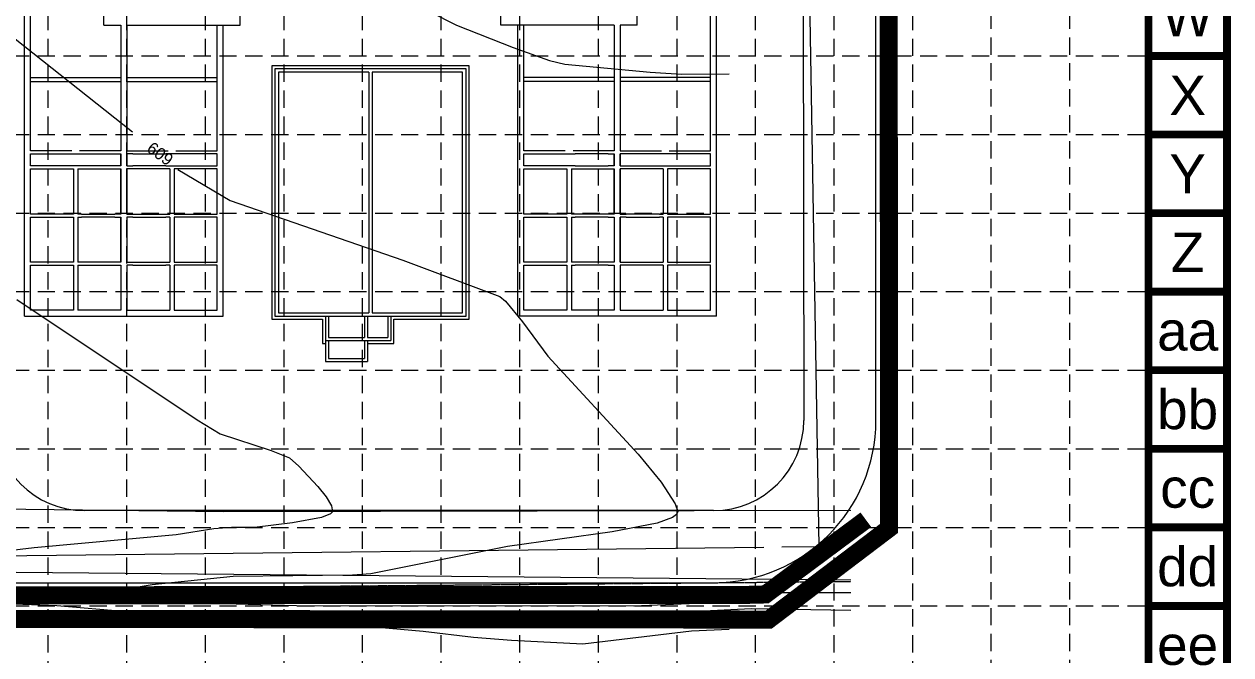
# Model space of a CAD drawing. Header units: feet. Extents: x 2483421 to 2485095, y 6854873 to 6855921.
# Drawn here: x 2484694.2 to 2485095.2, y 6855093.4 to 6855303.1 of the extents above; entities that cross this region are included whole.
import ezdxf
from ezdxf.enums import TextEntityAlignment as Align

# ---------------------------------------------------------------- set-up
doc = ezdxf.new("R2010")
doc.units = ezdxf.units.FT
doc.header["$MEASUREMENT"] = 0
for name, pattern in [('DGN Style 3', [358.380981, 255.986415, -102.394566]), ('HIDDEN', [0.375, 0.25, -0.125]), ('PHANTOM2', [2.375, 0.625, -0.125, 0.125, -0.125, 1.25, -0.125])]:
    doc.linetypes.add(name, pattern=pattern)
for name, color, linetype in [('BASE', 7, 'Continuous'), ('GRID', 254, 'HIDDEN'), ('LIMITS OF DISTURBANCE', 1, 'HIDDEN'), ('SILT FENCE', 200, 'Continuous')]:
    doc.layers.add(name, color=color, linetype=linetype)
for name, color, linetype, lineweight in [('CTEXT', 1, 'Continuous', 0), ('CTR', 62, 'Continuous', 0), ('CTRINDEX', 7, 'Continuous', 0), ('Future', 30, 'Continuous', 0), ('Level 11', 7, 'Continuous', 0), ('Level 14', 7, 'Continuous', 0), ('Level 18', 7, 'Continuous', 0), ('Level 31', 7, 'Continuous', 0), ('Level 5', 7, 'Continuous', 0), ('Level 7', 7, 'Continuous', 0)]:
    doc.layers.add(name, color=color, linetype=linetype, lineweight=lineweight)
doc.styles.get("Standard").update_dxf_attribs({"font": 'ARIAL.TTF'})
doc.linetypes.add('Fence-Barbed', pattern='A,38,-12,[1,dgnlstyle-maplsty.shx,S=0.064,R=0,X=0,Y=0],-12,38', length=100)

msp = doc.modelspace()

# ---------------------------------------------------------------- linework, layer by layer
at = {"layer": 'BASE', "color": 9}
msp.add_line((2485067.81, 6855893.42), (2485067.81, 6854900.67), dxfattribs=at)
at = {"layer": 'BASE', "const_width": 2.61}
for points in [[(2483421.94, 6854874.54), (2485093.94, 6854874.54), (2485093.94, 6855919.54), (2483421.94, 6855919.54)], [(2483448.01, 6854900.66), (2485067.89, 6854900.61), (2485067.85, 6855893.43), (2483448.34, 6855893.46)]]:
    msp.add_lwpolyline(points, close=True, dxfattribs=at)
for points in [[(2485093.94, 6855292.54), (2485067.81, 6855292.54)], [(2485093.94, 6855266.42), (2485067.81, 6855266.42)], [(2485093.94, 6855240.29), (2485067.81, 6855240.29)], [(2485093.94, 6855214.17), (2485067.81, 6855214.17)], [(2485093.94, 6855188.04), (2485067.81, 6855188.04)], [(2485093.94, 6855161.92), (2485067.81, 6855161.92)], [(2485093.94, 6855135.79), (2485067.81, 6855135.79)], [(2485093.94, 6855109.67), (2485067.81, 6855109.67)]]:
    msp.add_lwpolyline(points, dxfattribs=at)
at = {"layer": 'CTR', "color": 35, "lineweight": 0, "ltscale": 0.328084}
for p, q in [((2484660.02, 6855322.91), (2484730.17, 6855267.34)), ((2484745.21, 6855254.82), (2484762.6, 6855244.44)), ((2484762.6, 6855244.44), (2484820.07, 6855224.63)), ((2484820.07, 6855224.63), (2484852.27, 6855212.61)), ((2484852.27, 6855212.61), (2484854.16, 6855211.01)), ((2484691.7, 6855211.51), (2484751.66, 6855171.6)), ((2484854.16, 6855211.01), (2484859.8, 6855204.1)), ((2484859.8, 6855204.1), (2484868.21, 6855192.7)), ((2484868.21, 6855192.7), (2484898.25, 6855160.12)), ((2484751.66, 6855171.6), (2484759.31, 6855166.94)), ((2484759.31, 6855166.94), (2484776.28, 6855161.35)), ((2484776.28, 6855161.35), (2484782.34, 6855158.93)), ((2484898.25, 6855160.12), (2484905.85, 6855150.85)), ((2484782.34, 6855158.93), (2484785.47, 6855156.14)), ((2484785.47, 6855156.14), (2484791.74, 6855149.43)), ((2484791.74, 6855149.43), (2484794.53, 6855145.91)), ((2484905.85, 6855150.85), (2484910.59, 6855143.6)), ((2484794.53, 6855145.91), (2484796.38, 6855142.93)), ((2484910.59, 6855143.6), (2484911.44, 6855141.12)), ((2484796.04, 6855140.3), (2484793.06, 6855139.09)), ((2484796.71, 6855140.99), (2484796.04, 6855140.3)), ((2484796.38, 6855142.93), (2484796.71, 6855140.99)), ((2484911.03, 6855140.04), (2484909.63, 6855139.02)), ((2484911.44, 6855141.12), (2484911.03, 6855140.04)), ((2484763.05, 6855135.72), (2484757.22, 6855135.25)), ((2484770.74, 6855135.78), (2484763.05, 6855135.72)), ((2484783.33, 6855137.25), (2484770.74, 6855135.78)), ((2484793.06, 6855139.09), (2484783.33, 6855137.25)), ((2484904.53, 6855137.17), (2484889.64, 6855134.28)), ((2484909.63, 6855139.02), (2484904.53, 6855137.17)), ((2484744.66, 6855133.32), (2484697.54, 6855129)), ((2484757.22, 6855135.25), (2484744.66, 6855133.32)), ((2484889.64, 6855134.28), (2484854.79, 6855129.4)), ((2484697.54, 6855129), (2484681.8, 6855127.19)), ((2484854.79, 6855129.4), (2484809.37, 6855120.35)), ((2484803.26, 6855119.89), (2484763.68, 6855119.44)), ((2484809.37, 6855120.35), (2484803.26, 6855119.89)), ((2484729.42, 6855115.5), (2484724.24, 6855114.11)), ((2484736.68, 6855116.71), (2484729.42, 6855115.5)), ((2484763.68, 6855119.44), (2484736.68, 6855116.71)), ((2484722.79, 6855113.36), (2484722.62, 6855112.85)), ((2484722.62, 6855112.85), (2484725.04, 6855112.04)), ((2484724.24, 6855114.11), (2484722.79, 6855113.36)), ((2484725.04, 6855112.04), (2484736.6, 6855111.1)), ((2484672.77, 6855111.06), (2484705.02, 6855109.77)), ((2484705.02, 6855109.77), (2484728.42, 6855107.78)), ((2484728.42, 6855107.78), (2484765.31, 6855106.7)), ((2484736.6, 6855111.1), (2484784.71, 6855109.77)), ((2484784.71, 6855109.77), (2484896.7, 6855109.66)), ((2484896.7, 6855109.66), (2484928.54, 6855111)), ((2484765.31, 6855106.7), (2484826.8, 6855101.3)), ((2484826.8, 6855101.3), (2484843.51, 6855099.27)), ((2484879.86, 6855097.1), (2484916.02, 6855101.34)), ((2484916.02, 6855101.34), (2484928.54, 6855101.97)), ((2484843.51, 6855099.27), (2484856.19, 6855098.27)), ((2484856.19, 6855098.27), (2484879.86, 6855097.1))]:
    msp.add_line(p, q, dxfattribs=at)
at = {"layer": 'CTRINDEX', "color": 35, "lineweight": 0, "ltscale": 0.328084}
for p, q in [((2484801.21, 6855321.47), (2484837.92, 6855302.76)), ((2484837.92, 6855302.76), (2484856.68, 6855295.38)), ((2484856.68, 6855295.38), (2484868.79, 6855291.08)), ((2484868.79, 6855291.08), (2484873.89, 6855289.77)), ((2484873.89, 6855289.77), (2484902.23, 6855287.15)), ((2484902.23, 6855287.15), (2484912.69, 6855286.52)), ((2484912.69, 6855286.52), (2484928.54, 6855286.64))]:
    msp.add_line(p, q, dxfattribs=at)
at = {"layer": 'Future', "color": 7, "lineweight": 0, "ltscale": 0.328084}
for p, q in [((2484977.29, 6855171.38), (2484976.97, 6855762.85)), ((2484953, 6855433.72), (2484953.31, 6855171.38)), ((2484842.06, 6855289.31), (2484776.55, 6855289.31)), ((2484776.55, 6855289.31), (2484776.55, 6855204.97)), ((2484777.55, 6855288.31), (2484777.55, 6855205.97)), ((2484841.06, 6855288.31), (2484777.55, 6855288.31)), ((2484841.06, 6855205.97), (2484841.06, 6855288.31)), ((2484842.06, 6855204.97), (2484842.06, 6855289.31)), ((2484778.72, 6855287.14), (2484778.72, 6855207.14)), ((2484808.72, 6855287.14), (2484778.72, 6855287.14)), ((2484808.72, 6855287.14), (2484808.72, 6855207.14)), ((2484809.89, 6855287.14), (2484809.89, 6855207.14)), ((2484839.89, 6855287.14), (2484809.89, 6855287.14)), ((2484839.89, 6855207.14), (2484839.89, 6855287.14)), ((2484776.55, 6855204.97), (2484793.33, 6855204.97)), ((2484777.55, 6855205.97), (2484841.06, 6855205.97)), ((2484778.72, 6855207.14), (2484808.72, 6855207.14)), ((2484793.33, 6855204.97), (2484793.33, 6855196.97)), ((2484794.33, 6855205.97), (2484794.33, 6855190.97)), ((2484794.33, 6855205.97), (2484816.08, 6855205.97)), ((2484795.33, 6855205.97), (2484795.33, 6855198.97)), ((2484807.33, 6855205.97), (2484807.33, 6855198.97)), ((2484808.33, 6855205.97), (2484808.33, 6855198.97)), ((2484809.89, 6855207.14), (2484839.89, 6855207.14)), ((2484815.08, 6855205.97), (2484815.08, 6855198.97)), ((2484816.08, 6855205.97), (2484816.08, 6855197.97)), ((2484817.08, 6855204.97), (2484842.06, 6855204.97)), ((2484817.08, 6855196.97), (2484817.08, 6855204.97)), ((2484793.33, 6855196.97), (2484794.33, 6855196.97)), ((2484794.33, 6855197.97), (2484816.08, 6855197.97)), ((2484795.33, 6855198.97), (2484807.33, 6855198.97)), ((2484795.33, 6855197.97), (2484795.33, 6855191.97)), ((2484807.33, 6855197.97), (2484807.33, 6855191.97)), ((2484808.33, 6855198.97), (2484815.08, 6855198.97)), ((2484808.33, 6855197.97), (2484808.33, 6855190.97)), ((2484808.33, 6855196.97), (2484817.08, 6855196.97)), ((2484795.33, 6855191.97), (2484807.33, 6855191.97)), ((2484794.33, 6855190.97), (2484808.33, 6855190.97)), ((2484923.31, 6855141.38), (2484714.3, 6855141.38)), ((2484621.23, 6855117.38), (2484923.44, 6855117.38))]:
    msp.add_line(p, q, dxfattribs=at)
at = {"layer": 'Future', "color": 7, "lineweight": 0, "ltscale": 0.328084, "flags": 128}
for points in [[(2484694.3, 6855205.97), (2484694.3, 6855427.47)], [(2484924.3, 6855205.97), (2484924.3, 6855427.47)], [(2484696.3, 6855260.97), (2484696.3, 6855308.47)], [(2484720.63, 6855302.8), (2484720.63, 6855308.47)], [(2484728.3, 6855302.8), (2484765.97, 6855302.8), (2484765.97, 6855309.72)], [(2484890.3, 6855302.8), (2484852.63, 6855302.8), (2484852.63, 6855309.72)], [(2484897.97, 6855302.8), (2484897.97, 6855308.47)], [(2484922.3, 6855260.97), (2484922.3, 6855308.47)], [(2484694.3, 6855205.97), (2484760.3, 6855205.97), (2484760.3, 6855302.8)], [(2484720.63, 6855302.8), (2484726.3, 6855302.8)], [(2484726.3, 6855302.8), (2484726.3, 6855260.97)], [(2484728.3, 6855302.8), (2484728.3, 6855260.97)], [(2484728.3, 6855302.8), (2484728.3, 6855260.97)], [(2484758.3, 6855260.97), (2484758.3, 6855302.8)], [(2484924.3, 6855205.97), (2484858.3, 6855205.97), (2484858.3, 6855302.8)], [(2484860.3, 6855260.97), (2484860.3, 6855302.8)], [(2484890.3, 6855302.8), (2484890.3, 6855260.97)], [(2484890.3, 6855302.8), (2484890.3, 6855260.97)], [(2484897.97, 6855302.8), (2484892.3, 6855302.8)], [(2484892.3, 6855302.8), (2484892.3, 6855260.97)], [(2484696.3, 6855285.39), (2484726.3, 6855285.39)], [(2484696.3, 6855284.05), (2484726.3, 6855284.05)], [(2484728.3, 6855285.39), (2484758.3, 6855285.39)], [(2484728.3, 6855284.05), (2484758.3, 6855284.05)], [(2484890.3, 6855285.39), (2484860.3, 6855285.39)], [(2484890.3, 6855284.05), (2484860.3, 6855284.05)], [(2484922.3, 6855285.39), (2484892.3, 6855285.39)], [(2484922.3, 6855284.05), (2484892.3, 6855284.05)], [(2484710.01, 6855260.97), (2484696.3, 6855260.97)], [(2484700.3, 6855255.97), (2484696.3, 6855255.97), (2484696.3, 6855259.97), (2484700.3, 6855259.97)], [(2484700.3, 6855259.97), (2484709.31, 6855259.97)], [(2484709.31, 6855259.97), (2484713.3, 6855259.97)], [(2484726.3, 6855260.97), (2484712.6, 6855260.97)], [(2484713.3, 6855259.97), (2484724.3, 6855259.97)], [(2484724.3, 6855259.97), (2484726.3, 6855259.97), (2484726.3, 6855255.97), (2484724.3, 6855255.97)], [(2484726.3, 6855255.97), (2484726.3, 6855259.97)], [(2484728.3, 6855260.97), (2484742.01, 6855260.97)], [(2484728.3, 6855255.97), (2484728.3, 6855259.97)], [(2484730.3, 6855259.97), (2484728.3, 6855259.97), (2484728.3, 6855255.97), (2484730.3, 6855255.97)], [(2484730.3, 6855259.97), (2484741.3, 6855259.97)], [(2484745.3, 6855259.97), (2484741.3, 6855259.97)], [(2484744.6, 6855260.97), (2484758.3, 6855260.97)], [(2484754.3, 6855259.97), (2484745.3, 6855259.97)], [(2484754.3, 6855255.97), (2484758.3, 6855255.97), (2484758.3, 6855259.97), (2484754.3, 6855259.97)], [(2484874.01, 6855260.97), (2484860.3, 6855260.97)], [(2484864.3, 6855255.97), (2484860.3, 6855255.97), (2484860.3, 6855259.97), (2484864.3, 6855259.97)], [(2484864.3, 6855259.97), (2484873.3, 6855259.97)], [(2484873.3, 6855259.97), (2484877.3, 6855259.97)], [(2484890.3, 6855260.97), (2484876.6, 6855260.97)], [(2484888.31, 6855259.97), (2484877.3, 6855259.97)], [(2484888.31, 6855259.97), (2484890.3, 6855259.97), (2484890.3, 6855255.97), (2484888.31, 6855255.97)], [(2484890.3, 6855255.97), (2484890.3, 6855259.97)], [(2484892.3, 6855260.97), (2484906, 6855260.97)], [(2484892.3, 6855255.97), (2484892.3, 6855259.97)], [(2484894.3, 6855259.97), (2484892.3, 6855259.97), (2484892.3, 6855255.97), (2484894.3, 6855255.97)], [(2484905.3, 6855259.97), (2484894.3, 6855259.97)], [(2484909.29, 6855259.97), (2484905.3, 6855259.97)], [(2484908.59, 6855260.97), (2484922.3, 6855260.97)], [(2484918.3, 6855259.97), (2484909.29, 6855259.97)], [(2484918.3, 6855255.97), (2484922.3, 6855255.97), (2484922.3, 6855259.97), (2484918.3, 6855259.97)], [(2484709.31, 6855255.97), (2484700.3, 6855255.97)], [(2484713.3, 6855255.97), (2484709.31, 6855255.97)], [(2484724.3, 6855255.97), (2484713.3, 6855255.97)], [(2484741.3, 6855255.97), (2484730.3, 6855255.97)], [(2484741.3, 6855255.97), (2484745.3, 6855255.97)], [(2484745.3, 6855255.97), (2484754.3, 6855255.97)], [(2484873.3, 6855255.97), (2484864.3, 6855255.97)], [(2484877.3, 6855255.97), (2484873.3, 6855255.97)], [(2484877.3, 6855255.97), (2484888.31, 6855255.97)], [(2484894.3, 6855255.97), (2484905.3, 6855255.97)], [(2484905.3, 6855255.97), (2484909.29, 6855255.97)], [(2484909.29, 6855255.97), (2484918.3, 6855255.97)], [(2484699.3, 6855239.97), (2484696.3, 6855239.97), (2484696.3, 6855254.97), (2484710.55, 6855254.97)], [(2484710.55, 6855254.97), (2484710.55, 6855239.97)], [(2484712.05, 6855254.97), (2484726.3, 6855254.97), (2484726.3, 6855239.97), (2484724.3, 6855239.97)], [(2484712.05, 6855254.97), (2484712.05, 6855239.97)], [(2484726.3, 6855239.97), (2484726.3, 6855254.97)], [(2484728.3, 6855239.97), (2484728.3, 6855254.97)], [(2484742.55, 6855254.97), (2484728.3, 6855254.97), (2484728.3, 6855239.97), (2484730.3, 6855239.97)], [(2484742.55, 6855254.97), (2484742.55, 6855239.97)], [(2484744.05, 6855239.97), (2484758.3, 6855239.97), (2484758.3, 6855254.97), (2484744.05, 6855254.97)], [(2484744.05, 6855254.97), (2484744.05, 6855239.97)], [(2484874.55, 6855239.97), (2484860.3, 6855239.97), (2484860.3, 6855254.97), (2484874.55, 6855254.97)], [(2484874.55, 6855254.97), (2484874.55, 6855239.97)], [(2484876.05, 6855254.97), (2484890.3, 6855254.97), (2484890.3, 6855239.97), (2484888.3, 6855239.97)], [(2484876.05, 6855254.97), (2484876.05, 6855239.97)], [(2484890.3, 6855239.97), (2484890.3, 6855254.97)], [(2484892.3, 6855239.97), (2484892.3, 6855254.97)], [(2484906.55, 6855254.97), (2484892.3, 6855254.97), (2484892.3, 6855239.97), (2484894.3, 6855239.97)], [(2484906.55, 6855254.97), (2484906.55, 6855239.97)], [(2484919.3, 6855239.97), (2484922.3, 6855239.97), (2484922.3, 6855254.97), (2484908.05, 6855254.97)], [(2484908.05, 6855254.97), (2484908.05, 6855239.97)], [(2484709.3, 6855239.97), (2484699.3, 6855239.97)], [(2484710.55, 6855239.97), (2484709.3, 6855239.97)], [(2484713.29, 6855239.97), (2484712.05, 6855239.97)], [(2484713.29, 6855239.97), (2484724.3, 6855239.97)], [(2484730.3, 6855239.97), (2484741.32, 6855239.97)], [(2484741.32, 6855239.97), (2484742.55, 6855239.97)], [(2484877.29, 6855239.97), (2484876.05, 6855239.97)], [(2484888.3, 6855239.97), (2484877.29, 6855239.97)], [(2484905.31, 6855239.97), (2484894.3, 6855239.97)], [(2484905.31, 6855239.97), (2484906.55, 6855239.97)], [(2484908.05, 6855239.97), (2484909.3, 6855239.97)], [(2484909.3, 6855239.97), (2484919.3, 6855239.97)], [(2484699.3, 6855223.97), (2484696.3, 6855223.97), (2484696.3, 6855238.97), (2484699.3, 6855238.97)], [(2484699.3, 6855238.97), (2484709.3, 6855238.97)], [(2484709.3, 6855238.97), (2484710.55, 6855238.97)], [(2484710.55, 6855238.97), (2484710.55, 6855223.97)], [(2484712.05, 6855238.97), (2484713.29, 6855238.97)], [(2484712.05, 6855238.97), (2484712.05, 6855223.97)], [(2484724.3, 6855238.97), (2484713.29, 6855238.97)], [(2484724.3, 6855238.97), (2484726.3, 6855238.97), (2484726.3, 6855223.97), (2484724.3, 6855223.97)], [(2484726.3, 6855223.97), (2484726.3, 6855238.97)], [(2484730.3, 6855238.97), (2484728.3, 6855238.97), (2484728.3, 6855223.97), (2484730.3, 6855223.97)], [(2484730.3, 6855238.97), (2484741.31, 6855238.97)], [(2484742.55, 6855238.97), (2484741.31, 6855238.97)], [(2484742.55, 6855238.97), (2484742.55, 6855223.97)], [(2484744.05, 6855223.97), (2484758.3, 6855223.97), (2484758.3, 6855238.97), (2484744.05, 6855238.97)], [(2484744.05, 6855238.97), (2484744.05, 6855223.97)], [(2484874.55, 6855223.97), (2484860.3, 6855223.97), (2484860.3, 6855238.97), (2484874.55, 6855238.97)], [(2484874.55, 6855238.97), (2484874.55, 6855223.97)], [(2484876.05, 6855238.97), (2484877.29, 6855238.97)], [(2484876.05, 6855238.97), (2484876.05, 6855223.97)], [(2484888.3, 6855238.97), (2484877.29, 6855238.97)], [(2484888.3, 6855238.97), (2484890.3, 6855238.97), (2484890.3, 6855223.97), (2484888.3, 6855223.97)], [(2484892.3, 6855223.97), (2484892.3, 6855238.97)], [(2484894.3, 6855238.97), (2484892.3, 6855238.97), (2484892.3, 6855223.97), (2484894.3, 6855223.97)], [(2484894.3, 6855238.97), (2484905.31, 6855238.97)], [(2484906.55, 6855238.97), (2484905.31, 6855238.97)], [(2484906.55, 6855238.97), (2484906.55, 6855223.97)], [(2484909.3, 6855238.97), (2484908.05, 6855238.97)], [(2484908.05, 6855238.97), (2484908.05, 6855223.97)], [(2484919.3, 6855238.97), (2484909.3, 6855238.97)], [(2484919.3, 6855223.97), (2484922.3, 6855223.97), (2484922.3, 6855238.97), (2484919.3, 6855238.97)], [(2484709.3, 6855223.97), (2484699.3, 6855223.97)], [(2484710.55, 6855223.97), (2484709.3, 6855223.97)], [(2484713.29, 6855223.97), (2484712.05, 6855223.97)], [(2484724.3, 6855223.97), (2484713.29, 6855223.97)], [(2484730.3, 6855223.97), (2484741.31, 6855223.97)], [(2484741.31, 6855223.97), (2484742.55, 6855223.97)], [(2484877.29, 6855223.97), (2484876.05, 6855223.97)], [(2484888.3, 6855223.97), (2484877.3, 6855223.97)], [(2484894.3, 6855223.97), (2484905.32, 6855223.97)], [(2484905.32, 6855223.97), (2484906.55, 6855223.97)], [(2484908.05, 6855223.97), (2484909.3, 6855223.97)], [(2484909.3, 6855223.97), (2484919.3, 6855223.97)], [(2484710.55, 6855207.97), (2484696.3, 6855207.97), (2484696.3, 6855222.97), (2484699.3, 6855222.97)], [(2484699.3, 6855222.97), (2484709.3, 6855222.97)], [(2484709.3, 6855222.97), (2484710.55, 6855222.97)], [(2484710.55, 6855222.97), (2484710.55, 6855207.97)], [(2484712.05, 6855222.97), (2484713.29, 6855222.97)], [(2484724.3, 6855222.97), (2484726.3, 6855222.97), (2484726.3, 6855207.97), (2484712.05, 6855207.97)], [(2484712.05, 6855222.97), (2484712.05, 6855207.97)], [(2484713.29, 6855222.97), (2484724.3, 6855222.97)], [(2484730.3, 6855222.97), (2484728.3, 6855222.97), (2484728.3, 6855207.97), (2484742.55, 6855207.97)], [(2484730.3, 6855222.97), (2484741.31, 6855222.97)], [(2484742.55, 6855222.97), (2484741.31, 6855222.97)], [(2484742.55, 6855222.97), (2484742.55, 6855207.97)], [(2484744.05, 6855207.97), (2484758.3, 6855207.97), (2484758.3, 6855222.97), (2484744.05, 6855222.97)], [(2484744.05, 6855222.97), (2484744.05, 6855207.97)], [(2484874.55, 6855207.97), (2484860.3, 6855207.97), (2484860.3, 6855222.97), (2484874.55, 6855222.97)], [(2484874.55, 6855222.97), (2484874.55, 6855207.97)], [(2484876.05, 6855222.97), (2484877.3, 6855222.97)], [(2484888.3, 6855222.97), (2484890.3, 6855222.97), (2484890.3, 6855207.97), (2484876.05, 6855207.97)], [(2484876.05, 6855222.97), (2484876.05, 6855207.97)], [(2484888.3, 6855222.97), (2484877.3, 6855222.97)], [(2484894.3, 6855222.97), (2484892.3, 6855222.97), (2484892.3, 6855207.97), (2484906.55, 6855207.97)], [(2484905.32, 6855222.97), (2484894.3, 6855222.97)], [(2484906.55, 6855222.97), (2484905.32, 6855222.97)], [(2484906.55, 6855222.97), (2484906.55, 6855207.97)], [(2484908.05, 6855207.97), (2484922.3, 6855207.97), (2484922.3, 6855222.97), (2484919.3, 6855222.97)], [(2484909.3, 6855222.97), (2484908.05, 6855222.97)], [(2484908.05, 6855222.97), (2484908.05, 6855207.97)], [(2484919.3, 6855222.97), (2484909.3, 6855222.97)]]:
    msp.add_lwpolyline(points, dxfattribs=at)
at = {"layer": 'Future', "color": 7, "lineweight": 0, "ltscale": 0.328084}
for centre, radius, start, end in [((2484714.3, 6855171.38), 30, 180, 270), ((2484923.29, 6855171.38), 54, 270, 0), ((2484923.31, 6855171.38), 30, 270, 0)]:
    msp.add_arc(centre, radius, start, end, dxfattribs=at)
at = {"layer": 'GRID', "color": 252, "linetype": 'HIDDEN', "lineweight": 0, "ltscale": 23}
for p, q in [((2485015.52, 6855893.85), (2485015.52, 6854978.93)), ((2485041.64, 6855893.85), (2485041.64, 6854978.93)), ((2484702.06, 6855893.42), (2484702.06, 6854978.93)), ((2484728.19, 6855893.42), (2484728.19, 6854978.93)), ((2484754.31, 6855893.42), (2484754.31, 6854978.93)), ((2484780.44, 6855893.42), (2484780.44, 6854978.93)), ((2484806.56, 6855893.42), (2484806.56, 6854978.93)), ((2484832.69, 6855893.42), (2484832.69, 6854978.93)), ((2484858.81, 6855893.42), (2484858.81, 6854978.93)), ((2484884.94, 6855893.42), (2484884.94, 6854978.93)), ((2484911.06, 6855893.42), (2484911.06, 6854978.93)), ((2484937.19, 6855893.42), (2484937.19, 6854978.93)), ((2484963.31, 6855893.42), (2484963.31, 6854978.93)), ((2484989.44, 6855893.42), (2484989.44, 6854978.93)), ((2483448.06, 6855292.54), (2485067.81, 6855292.54)), ((2483448.06, 6855266.42), (2485067.81, 6855266.42)), ((2483448.06, 6855240.29), (2485067.81, 6855240.29)), ((2483448.06, 6855214.17), (2485067.81, 6855214.17)), ((2483448.06, 6855188.04), (2485067.81, 6855188.04)), ((2483448.06, 6855161.92), (2485067.81, 6855161.92)), ((2483448.06, 6855135.79), (2485067.81, 6855135.79)), ((2483448.06, 6855109.67), (2485067.81, 6855109.67))]:
    msp.add_line(p, q, dxfattribs=at)
at = {"layer": 'Level 11', "color": 7, "linetype": 'Fence-Barbed', "lineweight": 0}
for p, q in [((2484602.48, 6855142.87), (2484760.5, 6855141.07)), ((2484760.5, 6855141.07), (2484968.98, 6855141.55))]:
    msp.add_line(p, q, dxfattribs=at)
at = {"layer": 'Level 14', "color": 7, "linetype": 'Fence-Barbed', "lineweight": 0, "ltscale": 3, "flags": 128}
msp.add_lwpolyline([(2484968.98, 6855118.25), (2483533.51, 6855131.43)], dxfattribs=at)
at = {"layer": 'Level 18', "color": 7, "linetype": 'PHANTOM2', "lineweight": 0, "ltscale": 0.328084}
msp.add_line((2483533.51, 6855105.14), (2484968.98, 6855117.79), dxfattribs=at)
at = {"layer": 'Level 31', "color": 7, "linetype": 'DGN Style 3', "lineweight": 0}
for p, q in [((2484958.39, 6855129.46), (2484947.81, 6855759.33)), ((2483608.97, 6855114.03), (2484945.99, 6855129.32)), ((2483608.97, 6855114.03), (2484945.99, 6855129.32)), ((2484945.99, 6855129.32), (2484958.39, 6855129.46)), ((2484945.99, 6855129.32), (2484958.39, 6855129.46)), ((2484945.99, 6855129.32), (2484958.39, 6855129.46)), ((2484945.99, 6855129.32), (2484958.39, 6855129.46))]:
    msp.add_line(p, q, dxfattribs=at)
at = {"layer": 'Level 5', "color": 7, "linetype": 'Continuous', "lineweight": 0, "ltscale": 0.328084, "flags": 128}
msp.add_lwpolyline([(2484968.98, 6855108.17), (2484935.84, 6855108.65), (2484893.21, 6855106.63), (2484824.6, 6855106.11), (2484764.96, 6855106.92), (2484705.57, 6855106.13), (2484631.56, 6855106.77), (2484561.47, 6855104.22), (2484486.96, 6855106.09), (2484419.29, 6855094.54)], dxfattribs=at)
at = {"layer": 'Level 7', "color": 7, "linetype": 'Continuous', "lineweight": 0, "ltscale": 0.328084, "flags": 128}
msp.add_lwpolyline([(2484378.85, 6855064.79), (2484389.43, 6855077.61), (2484394.97, 6855085.06), (2484394.98, 6855093.38), (2484389.42, 6855093.98), (2484391.76, 6855105.67), (2484423.05, 6855103.19), (2484485.47, 6855110.16), (2484561.78, 6855112.08), (2484631.17, 6855112.87), (2484704.39, 6855114.04), (2484765.31, 6855111.8), (2484826.41, 6855111.99), (2484893.04, 6855112.97), (2484933.21, 6855114.12), (2484968.98, 6855114.13)], dxfattribs=at)
at = {"layer": 'LIMITS OF DISTURBANCE', "linetype": 'HIDDEN', "lineweight": 30, "ltscale": 100, "const_width": 6}
msp.add_lwpolyline([(2483553.88, 6855775.4), (2483582.72, 6855781.62), (2483622.36, 6855787.95), (2483674.73, 6855791.33), (2485022.16, 6855801.15), (2485021.8, 6855792.54), (2485014.26, 6855792.18, 0.367276), (2484981.25, 6855761.33), (2484981.64, 6855135.45), (2484941.69, 6855105.14), (2484400.49, 6855105.56), (2484402.75, 6855034.59), (2484369.16, 6855034.35), (2484323.13, 6855106.73), (2484136.59, 6855104.23), (2484070.04, 6855130.64), (2483603.14, 6855126.82), (2483582.42, 6855255.3), (2483563.42, 6855733.98), (2483555.35, 6855765.7)], format="xyb", close=True, dxfattribs=at)
at = {"layer": 'SILT FENCE', "linetype": 'Continuous', "lineweight": 30, "ltscale": 0.25, "const_width": 6}
for points in [[(2484935.19, 6855113.36), (2484940.57, 6855113.49), (2484973.93, 6855138.32)], [(2484387.01, 6855116.4), (2484387.02, 6855113.48), (2484308.59, 6855112.49), (2484384.93, 6855113.49), (2484593.03, 6855113.18), (2484935.45, 6855113.32)]]:
    msp.add_lwpolyline(points, dxfattribs=at)

# ---------------------------------------------------------------- texts
at = {"layer": 'BASE'}
for s, height, p in [('W', 13.06, (2485080.88, 6855305.6)), ('X', 13.06, (2485080.88, 6855279.48)), ('Y', 13.06, (2485080.88, 6855253.35)), ('Z', 13.06, (2485080.88, 6855227.23)), ('aa', 13.062, (2485080.88, 6855201.1)), ('bb', 13.062, (2485080.88, 6855174.98)), ('cc', 13.062, (2485080.88, 6855148.85)), ('dd', 13.062, (2485080.88, 6855122.73)), ('ee', 13.062, (2485080.88, 6855096.6))]:
    msp.add_text(s, height=height, dxfattribs=at).set_placement(p, align=Align.MIDDLE_CENTER)
at = {"layer": 'CTEXT', "color": 35, "lineweight": 0, "insert": (2484739.37, 6855260.02), "char_height": 4, "attachment_point": 5, "rotation": 323.8794, "line_spacing_factor": 0.754198}
msp.add_mtext('\\Ffont001.shx;609', dxfattribs=at)

doc.saveas('drawing.dxf')
